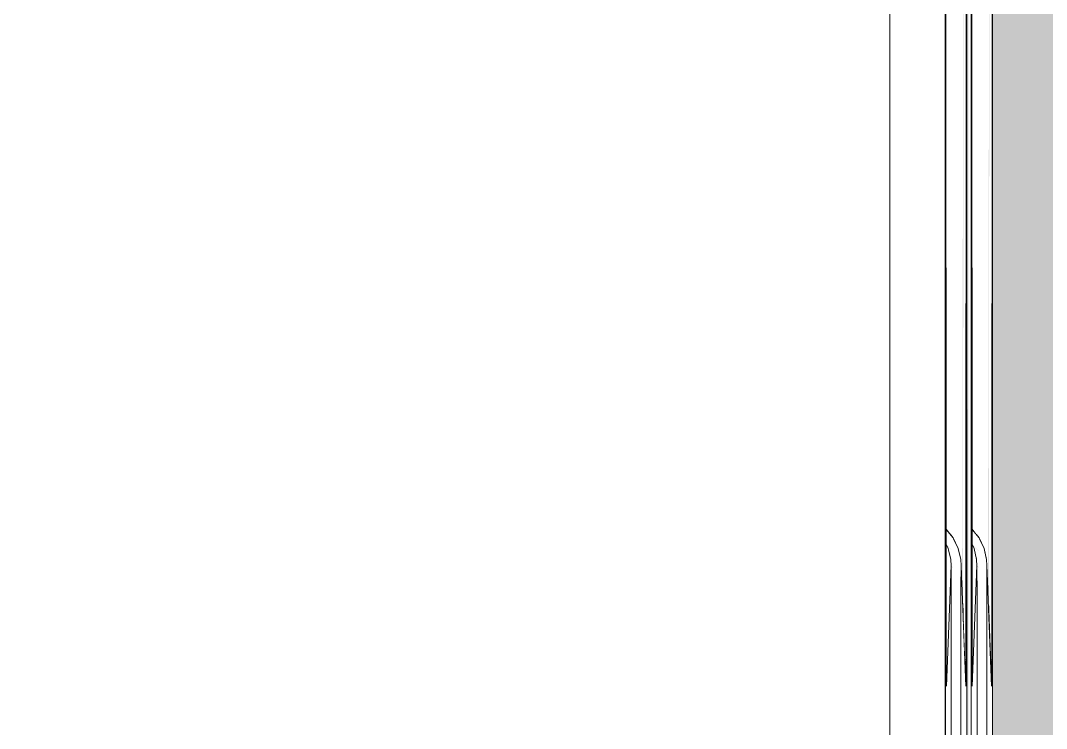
# Model space of a CAD drawing. Header units: millimetres. Extents: x -46169 to 174149, y -86316 to 18123.
# Drawn here: x 120033.7 to 120312.4, y -84073.3 to -83881 of the extents above; entities that cross this region are included whole.
import ezdxf

# ---------------------------------------------------------------- set-up
doc = ezdxf.new("R2010")
doc.units = ezdxf.units.MM
doc.header["$MEASUREMENT"] = 0
doc.linetypes.add('Wipeout_Contour', pattern=[1000, 0, -1000])
doc.layers.add('A04_A04_1_A-35-M_FFE_Sanitary_Pen_No__210', color=7, linetype='Continuous', lineweight=13, true_color=0xbae3f7)
doc.layers.add('A04_A04_1_New_A-35-M_FFE_Loose_Pen_No__64', color=7, linetype='Continuous', lineweight=20, true_color=0x606060)
doc.layers.add('A04_A04_1_New_A-25-M_Wall_Int', color=7, linetype='Continuous')
doc.layers.add('A04_A04_1_New_A-35-M_FFE_Loose', color=7, linetype='Continuous')

msp = doc.modelspace()

# ---------------------------------------------------------------- wipeouts: each hides what was drawn before it
at = {"color": 254, "linetype": 'Wipeout_Contour', "lineweight": 0, "ltscale": 4403046.294925408}
msp.add_wipeout([(120227.07, -84266.92), (119755.01, -84266.92), (119755.01, -84457.92), (123475.25, -84457.92), (123475.25, -81407.92), (119755.01, -81407.92), (119755.01, -83688.64), (120283.73, -83688.64), (120285.3, -83688.73), (120288.36, -83689.43), (120291.18, -83690.79), (120293.63, -83692.75), (120295.59, -83695.2), (120296.95, -83698.03), (120297.65, -83701.1), (120297.74, -83702.67), (120297.73, -83703.99), (120297.75, -84251.13), (120297.74, -84252.92), (120297.65, -84254.48), (120296.96, -84257.54), (120295.6, -84260.37), (120293.64, -84262.82), (120291.19, -84264.77), (120288.37, -84266.13), (120285.31, -84266.83), (120283.65, -84266.92), (120259.66, -84266.92), (120259.66, -84454.92), (120227.07, -84454.92)], dxfattribs=at).dxf.layer = 'A04_A04_1_New_A-25-M_Wall_Int'

# ---------------------------------------------------------------- next in the draw order: hatches: boundary and pattern name
at = {"layer": 'A04_A04_1_A-35-M_FFE_Sanitary_Pen_No__210', "linetype": 'Continuous', "lineweight": 0, "true_color": 0x2e383d}
msp.add_hatch(color=250, dxfattribs=at).paths.add_polyline_path([(119762.03, -81412.92), (119762.03, -84457.92), (124593.47, -84457.92), (124593.47, -81412.92)])

# ---------------------------------------------------------------- next in the draw order: wipeouts: each hides what was drawn before it
at = {"color": 254, "linetype": 'Wipeout_Contour', "lineweight": 0, "ltscale": 1319432.914595126}
msp.add_wipeout([(120284.89, -83706.8), (120284.89, -84018.93), (120284.91, -83705.94), (120285.11, -84019.12), (120286.37, -84020.71), (120286.57, -83703.06), (120284.9, -83702.68), (120284.9, -83703.55), (120284.9, -83704.7)], dxfattribs=at).dxf.layer = 'A04_A04_1_New_A-35-M_FFE_Loose'
at = {"color": 254, "linetype": 'Wipeout_Contour', "lineweight": 0, "ltscale": 1466031.98071146}
msp.add_wipeout([(120291.9, -83702.66), (120291.93, -83703.55), (120291.93, -83704.7), (120291.93, -83706.8), (120291.93, -84018.93), (120291.94, -83704.59), (120292.14, -84019.12), (120293.41, -84020.71), (120293.6, -83703.06), (120291.94, -83702.68)], dxfattribs=at).dxf.layer = 'A04_A04_1_New_A-35-M_FFE_Loose'
at = {"color": 254, "linetype": 'Wipeout_Contour', "lineweight": 0, "ltscale": 583856.515629}
msp.add_wipeout([(118499.86, -84251.92), (120269.86, -84251.92), (120269.86, -83706.08), (118499.86, -83706.08)], dxfattribs=at).dxf.layer = 'A04_A04_1_New_A-35-M_FFE_Loose'

# ---------------------------------------------------------------- next in the draw order: wipeouts: each hides what was drawn before it
at = {"color": 254, "linetype": 'Wipeout_Contour', "lineweight": 0, "ltscale": 733270.19848}
msp.add_wipeout([(120286.37, -84020.71), (120287.02, -84021.52), (120288.33, -84024.26), (120288.53, -83703.77), (120286.57, -83703.06)], dxfattribs=at).dxf.layer = 'A04_A04_1_New_A-35-M_FFE_Loose'
at = {"color": 254, "linetype": 'Wipeout_Contour', "lineweight": 0, "ltscale": 733299.044434}
msp.add_wipeout([(120293.41, -84020.71), (120294.05, -84021.52), (120295.37, -84024.26), (120295.56, -83703.77), (120293.6, -83703.06)], dxfattribs=at).dxf.layer = 'A04_A04_1_New_A-35-M_FFE_Loose'
at = {"color": 254, "linetype": 'Wipeout_Contour', "lineweight": 0, "ltscale": 586753.529598}
msp.add_wipeout([(120269.86, -83706.08), (120269.86, -84251.92), (120270.86, -84251.92), (120270.86, -83706.08)], dxfattribs=at).dxf.layer = 'A04_A04_1_New_A-35-M_FFE_Loose'

# ---------------------------------------------------------------- next in the draw order: wipeouts: each hides what was drawn before it
at = {"color": 254, "linetype": 'Wipeout_Contour', "lineweight": 0, "ltscale": 586757.739937}
msp.add_wipeout([(120270.86, -83706.08), (120270.86, -84251.92), (120272.43, -84251.91), (120272.43, -83706.08)], dxfattribs=at).dxf.layer = 'A04_A04_1_New_A-35-M_FFE_Loose'
at = {"color": 254, "linetype": 'Wipeout_Contour', "lineweight": 0, "ltscale": 586900.101635}
msp.add_wipeout([(120285.11, -84019.26), (120285.11, -84020.04), (120287, -84022.29), (120287.01, -84021.63)], dxfattribs=at).dxf.layer = 'A04_A04_1_New_A-35-M_FFE_Loose'
at = {"color": 254, "linetype": 'Wipeout_Contour', "lineweight": 0, "ltscale": 586923.166853}
msp.add_wipeout([(120292.14, -84019.26), (120292.14, -84020.04), (120294.04, -84022.29), (120294.04, -84021.63)], dxfattribs=at).dxf.layer = 'A04_A04_1_New_A-35-M_FFE_Loose'

# ---------------------------------------------------------------- next in the draw order: linework, layer by layer
at = {"layer": 'A04_A04_1_New_A-35-M_FFE_Loose_Pen_No__64', "linetype": 'Continuous'}
msp.add_line((120269.86, -83706.08), (120269.86, -84251.92), dxfattribs=at)

# ---------------------------------------------------------------- next in the draw order: wipeouts: each hides what was drawn before it
at = {"color": 254, "linetype": 'Wipeout_Contour', "lineweight": 0, "ltscale": 586765.323433}
msp.add_wipeout([(120272.43, -83706.08), (120272.43, -84251.91), (120275.49, -84251.87), (120275.49, -83706.12)], dxfattribs=at).dxf.layer = 'A04_A04_1_New_A-35-M_FFE_Loose'
at = {"color": 254, "linetype": 'Wipeout_Contour', "lineweight": 0, "ltscale": 586902.407068}
msp.add_wipeout([(120285.11, -84020.04), (120285.11, -84021.44), (120287, -84023.47), (120287, -84022.29)], dxfattribs=at).dxf.layer = 'A04_A04_1_New_A-35-M_FFE_Loose'
at = {"color": 254, "linetype": 'Wipeout_Contour', "lineweight": 0, "ltscale": 586925.472199}
msp.add_wipeout([(120292.14, -84020.04), (120292.14, -84021.44), (120294.03, -84023.47), (120294.04, -84022.29)], dxfattribs=at).dxf.layer = 'A04_A04_1_New_A-35-M_FFE_Loose'

# ---------------------------------------------------------------- next in the draw order: wipeouts: each hides what was drawn before it
at = {"color": 254, "linetype": 'Wipeout_Contour', "lineweight": 0, "ltscale": 586774.970129}
msp.add_wipeout([(120275.49, -83706.12), (120275.49, -84251.87), (120278.31, -84251.8), (120278.31, -83706.19)], dxfattribs=at).dxf.layer = 'A04_A04_1_New_A-35-M_FFE_Loose'
at = {"color": 254, "linetype": 'Wipeout_Contour', "lineweight": 0, "ltscale": 586905.812719}
msp.add_wipeout([(120285.11, -84021.44), (120285.11, -84023.2), (120286.99, -84025.13), (120287, -84023.47)], dxfattribs=at).dxf.layer = 'A04_A04_1_New_A-35-M_FFE_Loose'
at = {"color": 254, "linetype": 'Wipeout_Contour', "lineweight": 0, "ltscale": 586928.8777}
msp.add_wipeout([(120292.14, -84021.44), (120292.14, -84023.2), (120294.02, -84025.13), (120294.03, -84023.47)], dxfattribs=at).dxf.layer = 'A04_A04_1_New_A-35-M_FFE_Loose'

# ---------------------------------------------------------------- next in the draw order: wipeouts: each hides what was drawn before it
at = {"color": 254, "linetype": 'Wipeout_Contour', "lineweight": 0, "ltscale": 586783.62602}
msp.add_wipeout([(120278.31, -83706.19), (120278.31, -84251.8), (120280.77, -84251.69), (120280.77, -83706.29)], dxfattribs=at).dxf.layer = 'A04_A04_1_New_A-35-M_FFE_Loose'
at = {"color": 254, "linetype": 'Wipeout_Contour', "lineweight": 0, "ltscale": 733638.61755}
msp.add_wipeout([(120286.99, -84025.13), (120285.28, -84023.56), (120285.66, -84024.35), (120286.18, -84026.61), (120286.99, -84027.2)], dxfattribs=at).dxf.layer = 'A04_A04_1_New_A-35-M_FFE_Loose'
at = {"color": 254, "linetype": 'Wipeout_Contour', "lineweight": 0, "ltscale": 733667.448674}
msp.add_wipeout([(120292.32, -84023.56), (120292.69, -84024.35), (120293.21, -84026.61), (120294.02, -84027.2), (120294.02, -84025.13)], dxfattribs=at).dxf.layer = 'A04_A04_1_New_A-35-M_FFE_Loose'

# ---------------------------------------------------------------- next in the draw order: wipeouts: each hides what was drawn before it
at = {"color": 254, "linetype": 'Wipeout_Contour', "lineweight": 0, "ltscale": 586790.857038}
msp.add_wipeout([(120280.77, -83706.29), (120280.77, -84251.69), (120282.73, -84251.55), (120282.73, -83706.42)], dxfattribs=at).dxf.layer = 'A04_A04_1_New_A-35-M_FFE_Loose'
at = {"color": 254, "linetype": 'Wipeout_Contour', "lineweight": 0, "ltscale": 439959.518686}
msp.add_wipeout([(120290.71, -83706.52), (120290.71, -84251.13), (120291.13, -83706.56)], dxfattribs=at).dxf.layer = 'A04_A04_1_New_A-35-M_FFE_Loose'
at = {"color": 254, "linetype": 'Wipeout_Contour', "lineweight": 0, "ltscale": 733647.565083}
msp.add_wipeout([(120286.18, -84026.61), (120286.36, -84027.41), (120286.45, -84028.98), (120286.98, -84029.58), (120286.99, -84027.2)], dxfattribs=at).dxf.layer = 'A04_A04_1_New_A-35-M_FFE_Loose'
at = {"color": 254, "linetype": 'Wipeout_Contour', "lineweight": 0, "ltscale": 733676.395941}
msp.add_wipeout([(120294.02, -84027.2), (120293.21, -84026.61), (120293.39, -84027.41), (120293.48, -84028.98), (120294.02, -84029.58)], dxfattribs=at).dxf.layer = 'A04_A04_1_New_A-35-M_FFE_Loose'

# ---------------------------------------------------------------- next in the draw order: wipeouts: each hides what was drawn before it
at = {"color": 254, "linetype": 'Wipeout_Contour', "lineweight": 0, "ltscale": 586796.300562}
msp.add_wipeout([(120282.73, -83706.42), (120282.73, -84251.55), (120284.1, -84251.39), (120284.1, -83706.56)], dxfattribs=at).dxf.layer = 'A04_A04_1_New_A-35-M_FFE_Loose'
at = {"color": 254, "linetype": 'Wipeout_Contour', "lineweight": 0, "ltscale": 733657.152623}
msp.add_wipeout([(120286.45, -84029.32), (120286.46, -84031.51), (120286.46, -84032.06), (120286.98, -84032.19), (120286.98, -84029.58)], dxfattribs=at).dxf.layer = 'A04_A04_1_New_A-35-M_FFE_Loose'
at = {"color": 254, "linetype": 'Wipeout_Contour', "lineweight": 0, "ltscale": 733685.983163}
msp.add_wipeout([(120293.48, -84029.32), (120293.49, -84031.51), (120293.49, -84032.06), (120294.01, -84032.19), (120294.02, -84029.58)], dxfattribs=at).dxf.layer = 'A04_A04_1_New_A-35-M_FFE_Loose'

# ---------------------------------------------------------------- next in the draw order: wipeouts: each hides what was drawn before it
at = {"color": 254, "linetype": 'Wipeout_Contour', "lineweight": 0, "ltscale": 586931.763782}
msp.add_wipeout([(120286.98, -84032.19), (120286.46, -84032.06), (120286.46, -84035.22), (120286.98, -84035.25)], dxfattribs=at).dxf.layer = 'A04_A04_1_New_A-35-M_FFE_Loose'
at = {"color": 254, "linetype": 'Wipeout_Contour', "lineweight": 0, "ltscale": 586954.827965}
msp.add_wipeout([(120294.01, -84032.19), (120293.49, -84032.06), (120293.49, -84035.22), (120294.01, -84035.25)], dxfattribs=at).dxf.layer = 'A04_A04_1_New_A-35-M_FFE_Loose'

# ---------------------------------------------------------------- next in the draw order: wipeouts: each hides what was drawn before it
at = {"color": 254, "linetype": 'Wipeout_Contour', "lineweight": 0, "ltscale": 587183.043863}
msp.add_wipeout([(120286.46, -84035.22), (120286.46, -84251.13), (120286.98, -84251.55), (120286.98, -84035.25)], dxfattribs=at).dxf.layer = 'A04_A04_1_New_A-35-M_FFE_Loose'
at = {"color": 254, "linetype": 'Wipeout_Contour', "lineweight": 0, "ltscale": 587206.0982}
msp.add_wipeout([(120293.49, -84035.22), (120293.5, -84251.13), (120294.01, -84251.55), (120294.01, -84035.25)], dxfattribs=at).dxf.layer = 'A04_A04_1_New_A-35-M_FFE_Loose'

# ---------------------------------------------------------------- next in the draw order: wipeouts: each hides what was drawn before it
at = {"color": 254, "linetype": 'Wipeout_Contour', "lineweight": 0, "ltscale": 880058.997948}
msp.add_wipeout([(120295.56, -83703.77), (120295.37, -84024.26), (120296.11, -84027.41), (120296.19, -84028.98), (120296.58, -84039.1), (120296.93, -83704.59)], dxfattribs=at).dxf.layer = 'A04_A04_1_New_A-35-M_FFE_Loose'

# ---------------------------------------------------------------- next in the draw order: wipeouts: each hides what was drawn before it
at = {"color": 254, "linetype": 'Wipeout_Contour', "lineweight": 0, "ltscale": 586934.294241}
msp.add_wipeout([(120294.04, -84022.29), (120295.4, -84024.96), (120295.4, -84024.45), (120294.04, -84021.63)], dxfattribs=at).dxf.layer = 'A04_A04_1_New_A-35-M_FFE_Loose'

# ---------------------------------------------------------------- next in the draw order: wipeouts: each hides what was drawn before it
at = {"color": 254, "linetype": 'Wipeout_Contour', "lineweight": 0, "ltscale": 586936.173226}
msp.add_wipeout([(120294.03, -84023.47), (120295.39, -84025.89), (120295.4, -84024.96), (120294.04, -84022.29)], dxfattribs=at).dxf.layer = 'A04_A04_1_New_A-35-M_FFE_Loose'

# ---------------------------------------------------------------- next in the draw order: wipeouts: each hides what was drawn before it
at = {"color": 254, "linetype": 'Wipeout_Contour', "lineweight": 0, "ltscale": 586939.079167}
msp.add_wipeout([(120294.02, -84025.13), (120295.39, -84027.2), (120295.39, -84025.89), (120294.03, -84023.47)], dxfattribs=at).dxf.layer = 'A04_A04_1_New_A-35-M_FFE_Loose'

# ---------------------------------------------------------------- next in the draw order: wipeouts: each hides what was drawn before it
at = {"color": 254, "linetype": 'Wipeout_Contour', "lineweight": 0, "ltscale": 586942.892979}
msp.add_wipeout([(120294.02, -84027.2), (120295.39, -84028.83), (120295.39, -84027.2), (120294.02, -84025.13)], dxfattribs=at).dxf.layer = 'A04_A04_1_New_A-35-M_FFE_Loose'

# ---------------------------------------------------------------- next in the draw order: wipeouts: each hides what was drawn before it
at = {"color": 254, "linetype": 'Wipeout_Contour', "lineweight": 0, "ltscale": 586947.457616}
msp.add_wipeout([(120294.02, -84029.58), (120295.38, -84030.71), (120295.39, -84028.83), (120294.02, -84027.2)], dxfattribs=at).dxf.layer = 'A04_A04_1_New_A-35-M_FFE_Loose'

# ---------------------------------------------------------------- next in the draw order: wipeouts: each hides what was drawn before it
at = {"color": 254, "linetype": 'Wipeout_Contour', "lineweight": 0, "ltscale": 586952.585109}
msp.add_wipeout([(120294.01, -84032.19), (120295.38, -84032.77), (120295.38, -84030.71), (120294.02, -84029.58)], dxfattribs=at).dxf.layer = 'A04_A04_1_New_A-35-M_FFE_Loose'

# ---------------------------------------------------------------- next in the draw order: wipeouts: each hides what was drawn before it
at = {"color": 254, "linetype": 'Wipeout_Contour', "lineweight": 0, "ltscale": 586958.487684}
msp.add_wipeout([(120294.01, -84032.19), (120294.01, -84035.25), (120295.38, -84035.4), (120295.38, -84032.77)], dxfattribs=at).dxf.layer = 'A04_A04_1_New_A-35-M_FFE_Loose'

# ---------------------------------------------------------------- next in the draw order: wipeouts: each hides what was drawn before it
at = {"color": 254, "linetype": 'Wipeout_Contour', "lineweight": 0, "ltscale": 587209.443811}
msp.add_wipeout([(120294.01, -84035.25), (120294.01, -84251.55), (120295.38, -84251.39), (120295.38, -84035.4)], dxfattribs=at).dxf.layer = 'A04_A04_1_New_A-35-M_FFE_Loose'

# ---------------------------------------------------------------- next in the draw order: wipeouts: each hides what was drawn before it
at = {"color": 254, "linetype": 'Wipeout_Contour', "lineweight": 0, "ltscale": 586596.975129}
msp.add_wipeout([(120296.93, -83704.59), (120296.73, -84039.2), (120297.43, -84040.1), (120297.64, -83705.48)], dxfattribs=at).dxf.layer = 'A04_A04_1_New_A-35-M_FFE_Loose'
at = {"color": 254, "linetype": 'Wipeout_Contour', "lineweight": 0, "ltscale": 440204.163864}
msp.add_wipeout([(120292.69, -84024.35), (120292.14, -84023.2), (120292.15, -84038.49)], dxfattribs=at).dxf.layer = 'A04_A04_1_New_A-35-M_FFE_Loose'

# ---------------------------------------------------------------- next in the draw order: wipeouts: each hides what was drawn before it
at = {"color": 254, "linetype": 'Wipeout_Contour', "lineweight": 0, "ltscale": 586822.752571}
msp.add_wipeout([(120291.13, -83706.56), (120291.13, -84251.39), (120291.84, -84251.22), (120291.84, -83706.72)], dxfattribs=at).dxf.layer = 'A04_A04_1_New_A-35-M_FFE_Loose'
at = {"color": 254, "linetype": 'Wipeout_Contour', "lineweight": 0, "ltscale": 440207.314109}
msp.add_wipeout([(120295.4, -84024.96), (120296.1, -84027.85), (120295.4, -84024.45)], dxfattribs=at).dxf.layer = 'A04_A04_1_New_A-35-M_FFE_Loose'
at = {"color": 254, "linetype": 'Wipeout_Contour', "lineweight": 0, "ltscale": 733732.008419}
msp.add_wipeout([(120296.72, -84042.87), (120296.77, -84044.07), (120297.43, -84045.39), (120297.43, -84040.1), (120296.73, -84039.2)], dxfattribs=at).dxf.layer = 'A04_A04_1_New_A-35-M_FFE_Loose'

# ---------------------------------------------------------------- next in the draw order: wipeouts: each hides what was drawn before it
at = {"color": 254, "linetype": 'Wipeout_Contour', "lineweight": 0, "ltscale": 880024.38631}
msp.add_wipeout([(120288.33, -84024.26), (120289.07, -84027.41), (120289.16, -84028.98), (120289.54, -84039.1), (120289.9, -83704.59), (120288.53, -83703.77)], dxfattribs=at).dxf.layer = 'A04_A04_1_New_A-35-M_FFE_Loose'
at = {"color": 254, "linetype": 'Wipeout_Contour', "lineweight": 0, "ltscale": 880455.390546}
msp.add_wipeout([(120292.69, -84024.35), (120292.15, -84038.49), (120292.16, -84046.11), (120292.18, -84056.28), (120292.19, -84058.81), (120293.39, -84027.41)], dxfattribs=at).dxf.layer = 'A04_A04_1_New_A-35-M_FFE_Loose'
at = {"color": 254, "linetype": 'Wipeout_Contour', "lineweight": 0, "ltscale": 586945.636083}
msp.add_wipeout([(120295.39, -84025.89), (120296.09, -84028.52), (120296.1, -84027.85), (120295.4, -84024.96)], dxfattribs=at).dxf.layer = 'A04_A04_1_New_A-35-M_FFE_Loose'
at = {"color": 254, "linetype": 'Wipeout_Contour', "lineweight": 0, "ltscale": 586997.096171}
msp.add_wipeout([(120296.77, -84044.07), (120296.97, -84049.42), (120297.42, -84050.68), (120297.43, -84045.39)], dxfattribs=at).dxf.layer = 'A04_A04_1_New_A-35-M_FFE_Loose'

# ---------------------------------------------------------------- next in the draw order: wipeouts: each hides what was drawn before it
at = {"color": 254, "linetype": 'Wipeout_Contour', "lineweight": 0, "ltscale": 439962.327375}
msp.add_wipeout([(120291.84, -83706.72), (120291.84, -84251.22), (120291.93, -83706.8)], dxfattribs=at).dxf.layer = 'A04_A04_1_New_A-35-M_FFE_Loose'
at = {"color": 254, "linetype": 'Wipeout_Contour', "lineweight": 0, "ltscale": 586911.229064}
msp.add_wipeout([(120287, -84022.29), (120288.36, -84024.96), (120288.37, -84024.45), (120287.01, -84021.63)], dxfattribs=at).dxf.layer = 'A04_A04_1_New_A-35-M_FFE_Loose'
at = {"color": 254, "linetype": 'Wipeout_Contour', "lineweight": 0, "ltscale": 586947.833039}
msp.add_wipeout([(120295.39, -84027.2), (120296.09, -84029.44), (120296.09, -84028.52), (120295.39, -84025.89)], dxfattribs=at).dxf.layer = 'A04_A04_1_New_A-35-M_FFE_Loose'
at = {"color": 254, "linetype": 'Wipeout_Contour', "lineweight": 0, "ltscale": 440216.858452}
msp.add_wipeout([(120289.54, -84039.1), (120289.69, -84042.87), (120289.69, -84039.2)], dxfattribs=at).dxf.layer = 'A04_A04_1_New_A-35-M_FFE_Loose'
at = {"color": 254, "linetype": 'Wipeout_Contour', "lineweight": 0, "ltscale": 587008.62812}
msp.add_wipeout([(120296.97, -84049.42), (120297.16, -84054.12), (120297.41, -84055.01), (120297.42, -84050.68)], dxfattribs=at).dxf.layer = 'A04_A04_1_New_A-35-M_FFE_Loose'

# ---------------------------------------------------------------- next in the draw order: wipeouts: each hides what was drawn before it
at = {"color": 254, "linetype": 'Wipeout_Contour', "lineweight": 0, "ltscale": 586913.108124}
msp.add_wipeout([(120287, -84023.47), (120288.36, -84025.89), (120288.36, -84024.96), (120287, -84022.29)], dxfattribs=at).dxf.layer = 'A04_A04_1_New_A-35-M_FFE_Loose'
at = {"color": 254, "linetype": 'Wipeout_Contour', "lineweight": 0, "ltscale": 586976.715358}
msp.add_wipeout([(120293.39, -84027.41), (120292.14, -84060.22), (120292.22, -84061.79), (120293.48, -84028.98)], dxfattribs=at).dxf.layer = 'A04_A04_1_New_A-35-M_FFE_Loose'
at = {"color": 254, "linetype": 'Wipeout_Contour', "lineweight": 0, "ltscale": 586950.715257}
msp.add_wipeout([(120295.39, -84028.83), (120296.09, -84030.6), (120296.09, -84029.44), (120295.39, -84027.2)], dxfattribs=at).dxf.layer = 'A04_A04_1_New_A-35-M_FFE_Loose'
at = {"color": 254, "linetype": 'Wipeout_Contour', "lineweight": 0, "ltscale": 440262.308487}
msp.add_wipeout([(120297.16, -84054.12), (120297.3, -84057.76), (120297.41, -84055.01)], dxfattribs=at).dxf.layer = 'A04_A04_1_New_A-35-M_FFE_Loose'

# ---------------------------------------------------------------- next in the draw order: wipeouts: each hides what was drawn before it
at = {"color": 254, "linetype": 'Wipeout_Contour', "lineweight": 0, "ltscale": 1614366.702112944}
msp.add_wipeout([(120291.93, -84252.92), (120293.49, -84252.92), (120293.5, -84251.13), (120293.49, -84031.51), (120293.48, -84029.05), (120292.22, -84061.79), (120292.14, -84060.22), (120292.19, -84058.81), (120292.18, -84056.28), (120292.16, -84046.11), (120291.94, -83704.59)], dxfattribs=at).dxf.layer = 'A04_A04_1_New_A-35-M_FFE_Loose'
at = {"color": 254, "linetype": 'Wipeout_Contour', "lineweight": 0, "ltscale": 586916.01418}
msp.add_wipeout([(120286.99, -84025.13), (120288.35, -84027.2), (120288.36, -84025.89), (120287, -84023.47)], dxfattribs=at).dxf.layer = 'A04_A04_1_New_A-35-M_FFE_Loose'
at = {"color": 254, "linetype": 'Wipeout_Contour', "lineweight": 0, "ltscale": 586954.16531}
msp.add_wipeout([(120295.38, -84030.71), (120296.09, -84031.93), (120296.09, -84030.6), (120295.39, -84028.83)], dxfattribs=at).dxf.layer = 'A04_A04_1_New_A-35-M_FFE_Loose'

# ---------------------------------------------------------------- next in the draw order: linework, layer by layer
at = {"layer": 'A04_A04_1_New_A-35-M_FFE_Loose_Pen_No__64', "linetype": 'Continuous'}
for p, q in [((120294.05, -84021.52), (120292.14, -84019.12)), ((120292.69, -84024.35), (120292.14, -84023.2)), ((120293.39, -84027.41), (120292.69, -84024.35)), ((120293.39, -84027.41), (120293.4, -84027.49)), ((120293.48, -84029.05), (120293.4, -84027.49)), ((120292.22, -84061.79), (120293.48, -84028.98)), ((120293.48, -84028.98), (120293.48, -84029.05)), ((120293.48, -84029.05), (120293.49, -84029.34)), ((120293.49, -84029.34), (120293.49, -84029.86)), ((120293.49, -84029.86), (120293.49, -84030.59)), ((120293.49, -84030.59), (120293.49, -84031.51)), ((120293.49, -84031.51), (120293.49, -84032.56)), ((120293.49, -84032.56), (120293.5, -84033.71)), ((120293.5, -84033.71), (120293.5, -84035.63)), ((120293.5, -84035.63), (120293.5, -84251.13)), ((120292.15, -84040.57), (120292.16, -84046.11)), ((120292.16, -84046.11), (120292.17, -84051.7)), ((120292.17, -84051.7), (120292.18, -84056.28)), ((120292.18, -84056.28), (120292.19, -84059.6)), ((120292.19, -84059.6), (120292.21, -84061.49)), ((120292.21, -84061.49), (120292.22, -84061.79))]:
    msp.add_line(p, q, dxfattribs=at)

# ---------------------------------------------------------------- next in the draw order: wipeouts: each hides what was drawn before it
at = {"color": 254, "linetype": 'Wipeout_Contour', "lineweight": 0, "ltscale": 586919.828144}
msp.add_wipeout([(120286.99, -84027.2), (120288.35, -84028.83), (120288.35, -84027.2), (120286.99, -84025.13)], dxfattribs=at).dxf.layer = 'A04_A04_1_New_A-35-M_FFE_Loose'
at = {"color": 254, "linetype": 'Wipeout_Contour', "lineweight": 0, "ltscale": 586958.043385}
msp.add_wipeout([(120295.38, -84032.77), (120296.09, -84033.39), (120296.09, -84031.93), (120295.38, -84030.71)], dxfattribs=at).dxf.layer = 'A04_A04_1_New_A-35-M_FFE_Loose'

# ---------------------------------------------------------------- next in the draw order: wipeouts: each hides what was drawn before it
at = {"color": 254, "linetype": 'Wipeout_Contour', "lineweight": 0, "ltscale": 586924.392961}
msp.add_wipeout([(120286.99, -84027.2), (120286.98, -84029.58), (120288.35, -84030.71), (120288.35, -84028.83)], dxfattribs=at).dxf.layer = 'A04_A04_1_New_A-35-M_FFE_Loose'
at = {"color": 254, "linetype": 'Wipeout_Contour', "lineweight": 0, "ltscale": 586962.763887}
msp.add_wipeout([(120295.38, -84035.4), (120296.09, -84035.55), (120296.09, -84033.39), (120295.38, -84032.77)], dxfattribs=at).dxf.layer = 'A04_A04_1_New_A-35-M_FFE_Loose'

# ---------------------------------------------------------------- next in the draw order: wipeouts: each hides what was drawn before it
at = {"color": 254, "linetype": 'Wipeout_Contour', "lineweight": 0, "ltscale": 586929.520655}
msp.add_wipeout([(120286.98, -84032.19), (120288.35, -84032.77), (120288.35, -84030.71), (120286.98, -84029.58)], dxfattribs=at).dxf.layer = 'A04_A04_1_New_A-35-M_FFE_Loose'
at = {"color": 254, "linetype": 'Wipeout_Contour', "lineweight": 0, "ltscale": 587212.82306}
msp.add_wipeout([(120295.38, -84251.39), (120296.09, -84251.22), (120296.09, -84035.55), (120295.38, -84035.4)], dxfattribs=at).dxf.layer = 'A04_A04_1_New_A-35-M_FFE_Loose'

# ---------------------------------------------------------------- next in the draw order: wipeouts: each hides what was drawn before it
at = {"color": 254, "linetype": 'Wipeout_Contour', "lineweight": 0, "ltscale": 439853.65788}
msp.add_wipeout([(120297.64, -83705.48), (120297.43, -84040.1), (120297.73, -83705.94)], dxfattribs=at).dxf.layer = 'A04_A04_1_New_A-35-M_FFE_Loose'
at = {"color": 254, "linetype": 'Wipeout_Contour', "lineweight": 0, "ltscale": 586935.423463}
msp.add_wipeout([(120286.98, -84035.25), (120288.35, -84035.4), (120288.35, -84032.77), (120286.98, -84032.19)], dxfattribs=at).dxf.layer = 'A04_A04_1_New_A-35-M_FFE_Loose'

# ---------------------------------------------------------------- next in the draw order: wipeouts: each hides what was drawn before it
at = {"color": 254, "linetype": 'Wipeout_Contour', "lineweight": 0, "ltscale": 587186.389445}
msp.add_wipeout([(120286.98, -84251.55), (120288.35, -84251.39), (120288.35, -84035.4), (120286.98, -84035.25)], dxfattribs=at).dxf.layer = 'A04_A04_1_New_A-35-M_FFE_Loose'
at = {"color": 254, "linetype": 'Wipeout_Contour', "lineweight": 0, "ltscale": 440242.904006}
msp.add_wipeout([(120297.43, -84045.39), (120297.52, -84046.11), (120297.52, -84040.57)], dxfattribs=at).dxf.layer = 'A04_A04_1_New_A-35-M_FFE_Loose'

# ---------------------------------------------------------------- next in the draw order: wipeouts: each hides what was drawn before it
at = {"color": 254, "linetype": 'Wipeout_Contour', "lineweight": 0, "ltscale": 586573.896206}
msp.add_wipeout([(120289.69, -84039.2), (120290.4, -84040.1), (120290.6, -83705.48), (120289.9, -83704.59)], dxfattribs=at).dxf.layer = 'A04_A04_1_New_A-35-M_FFE_Loose'
at = {"color": 254, "linetype": 'Wipeout_Contour', "lineweight": 0, "ltscale": 440186.865401}
msp.add_wipeout([(120285.66, -84024.35), (120285.11, -84023.2), (120285.12, -84038.49)], dxfattribs=at).dxf.layer = 'A04_A04_1_New_A-35-M_FFE_Loose'
at = {"color": 254, "linetype": 'Wipeout_Contour', "lineweight": 0, "ltscale": 587000.838584}
msp.add_wipeout([(120297.42, -84050.68), (120297.51, -84051.7), (120297.52, -84046.11), (120297.43, -84045.39)], dxfattribs=at).dxf.layer = 'A04_A04_1_New_A-35-M_FFE_Loose'

# ---------------------------------------------------------------- next in the draw order: wipeouts: each hides what was drawn before it
at = {"color": 254, "linetype": 'Wipeout_Contour', "lineweight": 0, "ltscale": 586799.683605}
msp.add_wipeout([(120284.1, -83706.56), (120284.1, -84251.39), (120284.8, -84251.22), (120284.8, -83706.72)], dxfattribs=at).dxf.layer = 'A04_A04_1_New_A-35-M_FFE_Loose'
at = {"color": 254, "linetype": 'Wipeout_Contour', "lineweight": 0, "ltscale": 440190.015331}
msp.add_wipeout([(120288.36, -84024.96), (120289.06, -84027.85), (120288.37, -84024.45)], dxfattribs=at).dxf.layer = 'A04_A04_1_New_A-35-M_FFE_Loose'
at = {"color": 254, "linetype": 'Wipeout_Contour', "lineweight": 0, "ltscale": 733703.178947}
msp.add_wipeout([(120289.69, -84042.87), (120289.73, -84044.07), (120290.39, -84045.39), (120290.4, -84040.1), (120289.69, -84039.2)], dxfattribs=at).dxf.layer = 'A04_A04_1_New_A-35-M_FFE_Loose'
at = {"color": 254, "linetype": 'Wipeout_Contour', "lineweight": 0, "ltscale": 587012.143976}
msp.add_wipeout([(120297.41, -84055.01), (120297.5, -84056.28), (120297.51, -84051.7), (120297.42, -84050.68)], dxfattribs=at).dxf.layer = 'A04_A04_1_New_A-35-M_FFE_Loose'

# ---------------------------------------------------------------- next in the draw order: wipeouts: each hides what was drawn before it
at = {"color": 254, "linetype": 'Wipeout_Contour', "lineweight": 0, "ltscale": 880420.795469}
msp.add_wipeout([(120285.66, -84024.35), (120285.12, -84038.49), (120285.12, -84046.11), (120285.14, -84056.28), (120285.16, -84058.81), (120286.36, -84027.41)], dxfattribs=at).dxf.layer = 'A04_A04_1_New_A-35-M_FFE_Loose'
at = {"color": 254, "linetype": 'Wipeout_Contour', "lineweight": 0, "ltscale": 586922.571156}
msp.add_wipeout([(120288.36, -84025.89), (120289.06, -84028.52), (120289.06, -84027.85), (120288.36, -84024.96)], dxfattribs=at).dxf.layer = 'A04_A04_1_New_A-35-M_FFE_Loose'
at = {"color": 254, "linetype": 'Wipeout_Contour', "lineweight": 0, "ltscale": 586974.032991}
msp.add_wipeout([(120289.73, -84044.07), (120289.94, -84049.42), (120290.38, -84050.68), (120290.39, -84045.39)], dxfattribs=at).dxf.layer = 'A04_A04_1_New_A-35-M_FFE_Loose'
at = {"color": 254, "linetype": 'Wipeout_Contour', "lineweight": 0, "ltscale": 587020.909078}
msp.add_wipeout([(120297.39, -84058.15), (120297.48, -84059.6), (120297.5, -84056.28), (120297.41, -84055.01)], dxfattribs=at).dxf.layer = 'A04_A04_1_New_A-35-M_FFE_Loose'

# ---------------------------------------------------------------- next in the draw order: wipeouts: each hides what was drawn before it
at = {"color": 254, "linetype": 'Wipeout_Contour', "lineweight": 0, "ltscale": 2054531.436832697}
msp.add_wipeout([(120296.19, -84029.05), (120296.18, -84032.56), (120296.18, -84252.81), (120297.74, -84252.92), (120297.75, -84251.13), (120297.74, -83703.55), (120297.65, -83835.03), (120297.52, -84040.57), (120297.52, -84046.11), (120297.51, -84051.7), (120297.5, -84056.28), (120297.48, -84059.6), (120297.46, -84061.49), (120297.36, -84060.22)], dxfattribs=at).dxf.layer = 'A04_A04_1_New_A-35-M_FFE_Loose'
at = {"color": 254, "linetype": 'Wipeout_Contour', "lineweight": 0, "ltscale": 439945.019488}
msp.add_wipeout([(120284.8, -83706.72), (120284.8, -84251.22), (120284.89, -83706.8)], dxfattribs=at).dxf.layer = 'A04_A04_1_New_A-35-M_FFE_Loose'
at = {"color": 254, "linetype": 'Wipeout_Contour', "lineweight": 0, "ltscale": 586924.768199}
msp.add_wipeout([(120288.35, -84027.2), (120289.06, -84029.44), (120289.06, -84028.52), (120288.36, -84025.89)], dxfattribs=at).dxf.layer = 'A04_A04_1_New_A-35-M_FFE_Loose'
at = {"color": 254, "linetype": 'Wipeout_Contour', "lineweight": 0, "ltscale": 586985.565351}
msp.add_wipeout([(120289.94, -84049.42), (120290.12, -84054.12), (120290.37, -84055.01), (120290.38, -84050.68)], dxfattribs=at).dxf.layer = 'A04_A04_1_New_A-35-M_FFE_Loose'

# ---------------------------------------------------------------- next in the draw order: linework, layer by layer
at = {"layer": 'A04_A04_1_New_A-35-M_FFE_Loose_Pen_No__64', "linetype": 'Continuous'}
for p, q in [((120297.73, -83705.94), (120297.52, -84040.57)), ((120297.75, -84251.13), (120297.75, -83706.8)), ((120295.41, -84024.35), (120294.05, -84021.52)), ((120296.11, -84027.41), (120295.41, -84024.35)), ((120296.2, -84029.05), (120296.11, -84027.41)), ((120296.19, -84029.34), (120296.18, -84029.86)), ((120296.18, -84029.86), (120296.18, -84030.59)), ((120296.19, -84028.98), (120296.19, -84029.05)), ((120296.19, -84029.05), (120296.19, -84029.34)), ((120297.45, -84061.79), (120296.2, -84029.05)), ((120296.18, -84030.59), (120296.18, -84031.51)), ((120296.18, -84031.51), (120296.18, -84032.56)), ((120296.18, -84032.56), (120296.18, -84033.71)), ((120296.18, -84033.71), (120296.18, -84035.63)), ((120296.18, -84035.63), (120296.18, -84251.13)), ((120297.52, -84040.57), (120297.52, -84046.11)), ((120297.52, -84046.11), (120297.51, -84051.7)), ((120297.51, -84051.7), (120297.5, -84056.28)), ((120297.5, -84056.28), (120297.48, -84059.6)), ((120297.48, -84059.6), (120297.46, -84061.49)), ((120297.46, -84061.49), (120297.45, -84061.79))]:
    msp.add_line(p, q, dxfattribs=at)

# ---------------------------------------------------------------- next in the draw order: wipeouts: each hides what was drawn before it
at = {"color": 254, "linetype": 'Wipeout_Contour', "lineweight": 0, "ltscale": 586953.652215}
msp.add_wipeout([(120286.36, -84027.41), (120285.1, -84060.22), (120285.19, -84061.79), (120286.45, -84028.98)], dxfattribs=at).dxf.layer = 'A04_A04_1_New_A-35-M_FFE_Loose'
at = {"color": 254, "linetype": 'Wipeout_Contour', "lineweight": 0, "ltscale": 586927.65053}
msp.add_wipeout([(120288.35, -84028.83), (120289.06, -84030.6), (120289.06, -84029.44), (120288.35, -84027.2)], dxfattribs=at).dxf.layer = 'A04_A04_1_New_A-35-M_FFE_Loose'
at = {"color": 254, "linetype": 'Wipeout_Contour', "lineweight": 0, "ltscale": 440245.01163}
msp.add_wipeout([(120290.12, -84054.12), (120290.26, -84057.76), (120290.37, -84055.01)], dxfattribs=at).dxf.layer = 'A04_A04_1_New_A-35-M_FFE_Loose'

# ---------------------------------------------------------------- next in the draw order: wipeouts: each hides what was drawn before it
at = {"color": 254, "linetype": 'Wipeout_Contour', "lineweight": 0, "ltscale": 1614304.083471105}
msp.add_wipeout([(120284.91, -84252.92), (120286.46, -84252.92), (120286.46, -84251.13), (120286.46, -84031.51), (120286.45, -84029.05), (120285.19, -84061.79), (120285.1, -84060.22), (120285.16, -84058.81), (120285.14, -84056.28), (120285.12, -84046.11), (120284.91, -83705.94)], dxfattribs=at).dxf.layer = 'A04_A04_1_New_A-35-M_FFE_Loose'
at = {"color": 254, "linetype": 'Wipeout_Contour', "lineweight": 0, "ltscale": 586931.10072}
msp.add_wipeout([(120288.35, -84030.71), (120289.05, -84031.93), (120289.06, -84030.6), (120288.35, -84028.83)], dxfattribs=at).dxf.layer = 'A04_A04_1_New_A-35-M_FFE_Loose'

# ---------------------------------------------------------------- next in the draw order: linework, layer by layer
at = {"layer": 'A04_A04_1_New_A-35-M_FFE_Loose_Pen_No__64', "linetype": 'Continuous'}
for p, q in [((120284.89, -84251.13), (120284.89, -83706.8)), ((120284.91, -83705.94), (120285.12, -84040.57)), ((120287.02, -84021.52), (120285.1, -84019.12)), ((120285.66, -84024.35), (120285.11, -84023.2)), ((120286.36, -84027.41), (120285.66, -84024.35)), ((120286.36, -84027.41), (120286.36, -84027.49)), ((120286.45, -84029.05), (120286.36, -84027.49)), ((120285.19, -84061.79), (120286.45, -84028.98)), ((120286.45, -84028.98), (120286.45, -84029.05)), ((120286.45, -84029.05), (120286.45, -84029.34)), ((120286.45, -84029.34), (120286.46, -84029.86)), ((120286.46, -84029.86), (120286.46, -84030.59)), ((120286.46, -84030.59), (120286.46, -84031.51)), ((120286.46, -84031.51), (120286.46, -84032.56)), ((120286.46, -84032.56), (120286.46, -84033.71)), ((120286.46, -84033.71), (120286.46, -84035.63)), ((120286.46, -84035.63), (120286.46, -84251.13)), ((120285.12, -84040.57), (120285.12, -84046.11)), ((120285.12, -84046.11), (120285.13, -84051.7)), ((120285.13, -84051.7), (120285.14, -84056.28)), ((120285.14, -84056.28), (120285.16, -84059.6)), ((120285.16, -84059.6), (120285.17, -84061.49)), ((120285.17, -84061.49), (120285.19, -84061.79))]:
    msp.add_line(p, q, dxfattribs=at)

# ---------------------------------------------------------------- next in the draw order: wipeouts: each hides what was drawn before it
at = {"color": 254, "linetype": 'Wipeout_Contour', "lineweight": 0, "ltscale": 586934.978947}
msp.add_wipeout([(120288.35, -84030.71), (120288.35, -84032.77), (120289.05, -84033.39), (120289.05, -84031.93)], dxfattribs=at).dxf.layer = 'A04_A04_1_New_A-35-M_FFE_Loose'

# ---------------------------------------------------------------- next in the draw order: wipeouts: each hides what was drawn before it
at = {"color": 254, "linetype": 'Wipeout_Contour', "lineweight": 0, "ltscale": 586939.699635}
msp.add_wipeout([(120288.35, -84032.77), (120288.35, -84035.4), (120289.05, -84035.55), (120289.05, -84033.39)], dxfattribs=at).dxf.layer = 'A04_A04_1_New_A-35-M_FFE_Loose'

# ---------------------------------------------------------------- next in the draw order: wipeouts: each hides what was drawn before it
at = {"color": 254, "linetype": 'Wipeout_Contour', "lineweight": 0, "ltscale": 587189.768624}
msp.add_wipeout([(120289.05, -84035.55), (120288.35, -84035.4), (120288.35, -84251.39), (120289.05, -84251.22)], dxfattribs=at).dxf.layer = 'A04_A04_1_New_A-35-M_FFE_Loose'

# ---------------------------------------------------------------- next in the draw order: wipeouts: each hides what was drawn before it
at = {"color": 254, "linetype": 'Wipeout_Contour', "lineweight": 0, "ltscale": 439836.344936}
msp.add_wipeout([(120290.6, -83705.48), (120290.4, -84040.1), (120290.69, -83705.94)], dxfattribs=at).dxf.layer = 'A04_A04_1_New_A-35-M_FFE_Loose'

# ---------------------------------------------------------------- next in the draw order: wipeouts: each hides what was drawn before it
at = {"color": 254, "linetype": 'Wipeout_Contour', "lineweight": 0, "ltscale": 440225.606405}
msp.add_wipeout([(120290.39, -84045.39), (120290.48, -84046.11), (120290.49, -84040.57)], dxfattribs=at).dxf.layer = 'A04_A04_1_New_A-35-M_FFE_Loose'

# ---------------------------------------------------------------- next in the draw order: wipeouts: each hides what was drawn before it
at = {"color": 254, "linetype": 'Wipeout_Contour', "lineweight": 0, "ltscale": 586977.775495}
msp.add_wipeout([(120290.38, -84050.68), (120290.47, -84051.7), (120290.48, -84046.11), (120290.39, -84045.39)], dxfattribs=at).dxf.layer = 'A04_A04_1_New_A-35-M_FFE_Loose'

# ---------------------------------------------------------------- next in the draw order: wipeouts: each hides what was drawn before it
at = {"color": 254, "linetype": 'Wipeout_Contour', "lineweight": 0, "ltscale": 586989.081334}
msp.add_wipeout([(120290.37, -84055.01), (120290.46, -84056.28), (120290.47, -84051.7), (120290.38, -84050.68)], dxfattribs=at).dxf.layer = 'A04_A04_1_New_A-35-M_FFE_Loose'

# ---------------------------------------------------------------- next in the draw order: wipeouts: each hides what was drawn before it
at = {"color": 254, "linetype": 'Wipeout_Contour', "lineweight": 0, "ltscale": 586997.846783}
msp.add_wipeout([(120290.36, -84058.15), (120290.45, -84059.6), (120290.46, -84056.28), (120290.37, -84055.01)], dxfattribs=at).dxf.layer = 'A04_A04_1_New_A-35-M_FFE_Loose'

# ---------------------------------------------------------------- next in the draw order: wipeouts: each hides what was drawn before it
at = {"color": 254, "linetype": 'Wipeout_Contour', "lineweight": 0, "ltscale": 2054447.803616809}
msp.add_wipeout([(120289.16, -84029.05), (120289.14, -84032.56), (120289.15, -84252.81), (120290.71, -84252.92), (120290.71, -84251.13), (120290.71, -83703.55), (120290.62, -83829.94), (120290.49, -84040.57), (120290.48, -84046.11), (120290.47, -84051.7), (120290.46, -84056.28), (120290.45, -84059.6), (120290.43, -84061.49), (120290.33, -84060.22)], dxfattribs=at).dxf.layer = 'A04_A04_1_New_A-35-M_FFE_Loose'

# ---------------------------------------------------------------- next in the draw order: linework, layer by layer
at = {"layer": 'A04_A04_1_New_A-35-M_FFE_Loose_Pen_No__64', "linetype": 'Continuous'}
for p, q in [((120290.69, -83705.94), (120290.49, -84040.57)), ((120290.71, -84251.13), (120290.71, -83706.8)), ((120291.93, -84251.13), (120291.93, -83706.8)), ((120291.95, -83705.94), (120292.15, -84040.57)), ((120288.38, -84024.35), (120287.02, -84021.52)), ((120289.07, -84027.41), (120288.38, -84024.35)), ((120289.16, -84029.05), (120289.07, -84027.41)), ((120289.16, -84029.05), (120289.15, -84029.34)), ((120289.15, -84029.34), (120289.15, -84029.86)), ((120289.15, -84029.86), (120289.15, -84030.59)), ((120289.16, -84028.98), (120289.16, -84029.05)), ((120290.42, -84061.79), (120289.16, -84029.05)), ((120289.15, -84031.51), (120289.14, -84032.56)), ((120289.14, -84032.56), (120289.14, -84033.71)), ((120289.15, -84030.59), (120289.15, -84031.51)), ((120289.14, -84033.71), (120289.14, -84035.63)), ((120289.14, -84035.63), (120289.14, -84251.13)), ((120290.49, -84040.57), (120290.48, -84046.11)), ((120290.48, -84046.11), (120290.47, -84051.7)), ((120290.47, -84051.7), (120290.46, -84056.28)), ((120290.46, -84056.28), (120290.45, -84059.6)), ((120290.45, -84059.6), (120290.43, -84061.49)), ((120290.43, -84061.49), (120290.42, -84061.79))]:
    msp.add_line(p, q, dxfattribs=at)

doc.saveas('drawing.dxf')
